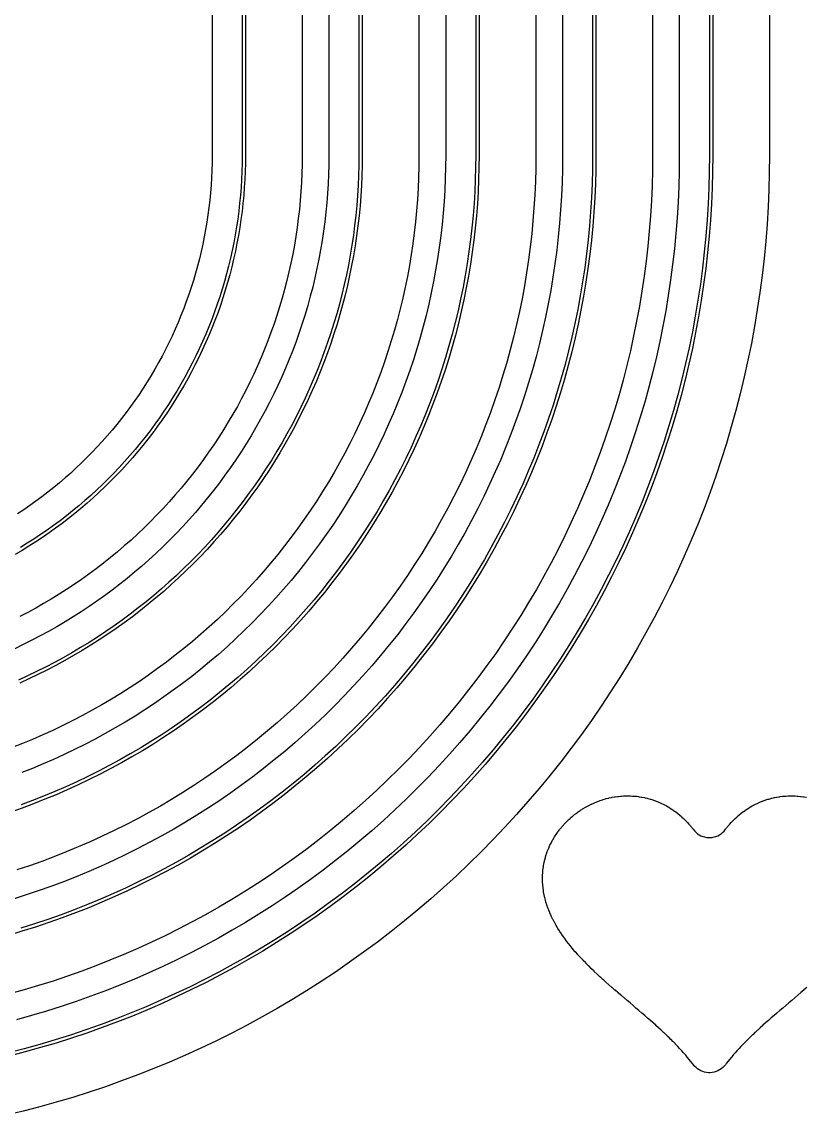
# Model space of a CAD drawing. Header units: metres. Extents: x 9 to 1211, y 9 to 2781.
# Drawn here: x 375 to 610, y 16.6 to 344 of the extents above; entities that cross this region are included whole.
import ezdxf

# ---------------------------------------------------------------- set-up
doc = ezdxf.new("R2010")
doc.units = ezdxf.units.M
for name, color, linetype in [('ACIKLIK', 5, 'Continuous'), ('CAM_SABLON', 4, 'Continuous'), ('DIS_KENAR_V91_Z3', 1, 'Continuous'), ('LAMBA_T4_Z4', 3, 'Continuous')]:
    doc.layers.add(name, color=color, linetype=linetype)

msp = doc.modelspace()

# ---------------------------------------------------------------- linework, layer by layer
at = {"layer": 'ACIKLIK'}
for points in [[(537, 1093.88), (537, 304.12), (536.96, 299.93), (536.86, 295.87), (536.68, 291.81), (536.43, 287.75), (536.11, 283.69), (535.72, 279.64), (535.26, 275.6), (534.73, 271.57), (534.13, 267.55), (533.46, 263.54), (532.72, 259.54), (531.91, 255.56), (531.03, 251.59), (530.08, 247.63), (529.06, 243.7), (527.97, 239.78), (526.82, 235.88), (525.6, 232), (524.3, 228.14), (522.95, 224.31), (521.52, 220.5), (520.03, 216.72), (518.48, 212.96), (516.86, 209.23), (515.17, 205.53), (513.42, 201.86), (511.6, 198.22), (509.73, 194.61), (507.79, 191.04), (505.78, 187.5), (503.72, 184), (501.59, 180.53), (499.41, 177.1), (497.16, 173.71), (494.86, 170.36), (492.5, 167.05), (490.08, 163.78), (487.61, 160.55), (485.07, 157.37), (482.49, 154.23), (479.85, 151.14), (477.15, 148.09), (474.4, 145.1), (471.61, 142.15), (468.76, 139.24), (465.85, 136.39), (462.9, 133.6), (459.91, 130.85), (456.86, 128.15), (453.77, 125.51), (450.63, 122.93), (447.45, 120.39), (444.22, 117.92), (440.95, 115.5), (437.64, 113.14), (434.29, 110.84), (430.9, 108.59), (427.47, 106.41), (424, 104.28), (420.5, 102.22), (416.96, 100.21), (413.39, 98.27), (409.78, 96.4), (406.14, 94.58), (402.47, 92.83), (398.77, 91.14), (395.04, 89.52), (391.28, 87.97), (387.5, 86.48), (383.69, 85.05), (379.86, 83.7), (376, 82.4), (372.12, 81.18)], [(467, 1093.88), (467, 304.12), (466.97, 301.16), (466.9, 298.31), (466.78, 295.47), (466.6, 292.63), (466.38, 289.79), (466.11, 286.96), (465.78, 284.14), (465.41, 281.31), (464.99, 278.5), (464.52, 275.7), (464, 272.9), (463.44, 270.11), (462.82, 267.33), (462.16, 264.57), (461.44, 261.81), (460.68, 259.07), (459.88, 256.34), (459.02, 253.63), (458.12, 250.93), (457.17, 248.25), (456.17, 245.59), (455.13, 242.94), (454.04, 240.31), (452.91, 237.7), (451.73, 235.11), (450.5, 232.55), (449.23, 230), (447.92, 227.48), (446.56, 224.98), (445.16, 222.5), (443.72, 220.05), (442.23, 217.62), (440.7, 215.22), (439.13, 212.85), (437.52, 210.51), (435.87, 208.19), (434.18, 205.9), (432.44, 203.65), (430.67, 201.42), (428.86, 199.23), (427.02, 197.06), (425.13, 194.93), (423.21, 192.83), (421.25, 190.77), (419.26, 188.74), (417.23, 186.75), (415.17, 184.79), (413.07, 182.87), (410.94, 180.98), (408.77, 179.14), (406.58, 177.33), (404.35, 175.56), (402.1, 173.82), (399.81, 172.13), (397.49, 170.48), (395.15, 168.87), (392.78, 167.3), (390.38, 165.77), (387.95, 164.28), (385.5, 162.84), (383.02, 161.44), (380.52, 160.08), (378, 158.77), (375.45, 157.5), (372.89, 156.27)], [(572, 1093.88), (572, 304.12), (571.96, 299.32), (571.84, 294.65), (571.63, 289.97), (571.35, 285.31), (570.98, 280.64), (570.53, 275.99), (570, 271.34), (569.39, 266.7), (568.7, 262.08), (567.93, 257.46), (567.08, 252.86), (566.14, 248.28), (565.13, 243.71), (564.04, 239.17), (562.87, 234.64), (561.62, 230.13), (560.29, 225.64), (558.88, 221.18), (557.4, 216.75), (555.84, 212.34), (554.2, 207.96), (552.48, 203.61), (550.69, 199.28), (548.83, 194.99), (546.89, 190.74), (544.88, 186.52), (542.79, 182.33), (540.63, 178.18), (538.4, 174.07), (536.09, 170), (533.72, 165.97), (531.28, 161.98), (528.76, 158.04), (526.18, 154.14), (523.53, 150.28), (520.82, 146.47), (518.03, 142.71), (515.19, 139), (512.27, 135.34), (509.3, 131.73), (506.26, 128.18), (503.16, 124.67), (500, 121.23), (496.78, 117.83), (493.5, 114.5), (490.17, 111.22), (486.77, 108), (483.33, 104.84), (479.82, 101.74), (476.27, 98.7), (472.66, 95.73), (469, 92.81), (465.29, 89.97), (461.53, 87.18), (457.72, 84.47), (453.86, 81.82), (449.96, 79.24), (446.02, 76.72), (442.03, 74.28), (438, 71.91), (433.93, 69.6), (429.82, 67.37), (425.67, 65.21), (421.48, 63.12), (417.26, 61.11), (413.01, 59.17), (408.72, 57.31), (404.39, 55.52), (400.04, 53.8), (395.66, 52.16), (391.25, 50.6), (386.82, 49.12), (382.36, 47.71), (377.87, 46.38), (373.36, 45.13)], [(432, 1093.88), (432, 304.12), (431.98, 301.77), (431.92, 299.53), (431.82, 297.3), (431.69, 295.07), (431.51, 292.84), (431.3, 290.62), (431.04, 288.4), (430.75, 286.19), (430.42, 283.98), (430.05, 281.77), (429.65, 279.58), (429.2, 277.39), (428.72, 275.21), (428.2, 273.03), (427.64, 270.87), (427.04, 268.72), (426.41, 266.58), (425.73, 264.45), (425.03, 262.33), (424.28, 260.22), (423.5, 258.13), (422.68, 256.05), (421.82, 253.99), (420.93, 251.94), (420.01, 249.91), (419.04, 247.89), (418.05, 245.89), (417.02, 243.91), (415.95, 241.94), (414.85, 240), (413.72, 238.08), (412.55, 236.17), (411.35, 234.29), (410.12, 232.42), (408.85, 230.58), (407.55, 228.76), (406.22, 226.97), (404.86, 225.2), (403.47, 223.45), (402.05, 221.72), (400.6, 220.03), (399.12, 218.35), (397.61, 216.7), (396.07, 215.08), (394.51, 213.49), (392.92, 211.93), (391.3, 210.39), (389.65, 208.88), (387.97, 207.4), (386.28, 205.95), (384.55, 204.53), (382.8, 203.14), (381.03, 201.78), (379.24, 200.45), (377.42, 199.15), (375.58, 197.88), (373.71, 196.65)], [(502, 1093.88), (502, 304.12), (501.97, 300.54), (501.88, 297.09), (501.73, 293.64), (501.52, 290.19), (501.25, 286.74), (500.91, 283.3), (500.52, 279.87), (500.07, 276.44), (499.56, 273.03), (498.99, 269.62), (498.36, 266.22), (497.67, 262.83), (496.92, 259.46), (496.12, 256.1), (495.25, 252.75), (494.33, 249.42), (493.35, 246.11), (492.31, 242.81), (491.21, 239.54), (490.06, 236.28), (488.85, 233.04), (487.58, 229.83), (486.26, 226.64), (484.88, 223.47), (483.45, 220.32), (481.96, 217.2), (480.42, 214.11), (478.82, 211.05), (477.17, 208.01), (475.47, 205), (473.72, 202.02), (471.91, 199.08), (470.06, 196.16), (468.15, 193.28), (466.19, 190.43), (464.18, 187.62), (462.13, 184.84), (460.03, 182.1), (457.87, 179.4), (455.68, 176.73), (453.43, 174.1), (451.14, 171.51), (448.81, 168.97), (446.43, 166.46), (444.01, 163.99), (441.54, 161.57), (439.03, 159.19), (436.49, 156.86), (433.9, 154.57), (431.27, 152.32), (428.6, 150.13), (425.9, 147.97), (423.16, 145.87), (420.38, 143.82), (417.57, 141.81), (414.72, 139.85), (411.84, 137.94), (408.92, 136.09), (405.98, 134.28), (403, 132.53), (399.99, 130.83), (396.95, 129.18), (393.89, 127.58), (390.8, 126.04), (387.68, 124.55), (384.53, 123.12), (381.36, 121.74), (378.17, 120.42), (374.96, 119.15)]]:
    msp.add_lwpolyline(points, dxfattribs=at)
at = {"layer": 'CAM_SABLON'}
for points in [[(581, 1093.92), (581, 304.08), (580.96, 299.17), (580.83, 294.33), (580.62, 289.5), (580.32, 284.68), (579.95, 279.86), (579.48, 275.05), (578.93, 270.24), (578.3, 265.45), (577.59, 260.67), (576.79, 255.9), (575.91, 251.15), (574.95, 246.41), (573.9, 241.69), (572.77, 236.99), (571.56, 232.31), (570.27, 227.65), (568.9, 223.01), (567.44, 218.4), (565.91, 213.82), (564.29, 209.26), (562.6, 204.73), (560.83, 200.23), (558.98, 195.77), (557.05, 191.33), (555.05, 186.94), (552.97, 182.57), (550.81, 178.24), (548.58, 173.96), (546.27, 169.71), (543.89, 165.5), (541.43, 161.33), (538.91, 157.21), (536.31, 153.14), (533.64, 149.1), (530.9, 145.12), (528.1, 141.18), (525.22, 137.3), (522.28, 133.46), (519.27, 129.68), (516.19, 125.95), (513.05, 122.27), (509.85, 118.65), (506.58, 115.09), (503.26, 111.58), (499.87, 108.13), (496.42, 104.74), (492.91, 101.42), (489.35, 98.15), (485.73, 94.95), (482.05, 91.81), (478.32, 88.73), (474.54, 85.72), (470.7, 82.78), (466.82, 79.9), (462.88, 77.1), (458.9, 74.36), (454.86, 71.69), (450.79, 69.09), (446.67, 66.57), (442.5, 64.11), (438.29, 61.73), (434.04, 59.42), (429.76, 57.19), (425.43, 55.03), (421.06, 52.95), (416.67, 50.95), (412.23, 49.02), (407.77, 47.17), (403.27, 45.4), (398.74, 43.71), (394.18, 42.09), (389.6, 40.56), (384.99, 39.1), (380.35, 37.73), (375.69, 36.44), (371.01, 35.23)], [(476, 1093.92), (476, 304.08), (475.97, 301), (475.89, 298), (475.76, 295), (475.58, 292), (475.34, 289.01), (475.06, 286.02), (474.72, 283.04), (474.33, 280.06), (473.88, 277.09), (473.39, 274.13), (472.84, 271.18), (472.24, 268.24), (471.59, 265.31), (470.89, 262.39), (470.14, 259.48), (469.34, 256.59), (468.48, 253.71), (467.58, 250.85), (466.63, 248), (465.63, 245.17), (464.58, 242.36), (463.47, 239.57), (462.33, 236.79), (461.13, 234.04), (459.88, 231.31), (458.59, 228.6), (457.25, 225.91), (455.87, 223.25), (454.43, 220.61), (452.96, 218), (451.43, 215.41), (449.86, 212.85), (448.25, 210.32), (446.59, 207.82), (444.89, 205.35), (443.15, 202.9), (441.36, 200.49), (439.54, 198.11), (437.67, 195.76), (435.76, 193.44), (433.81, 191.16), (431.82, 188.91), (429.79, 186.7), (427.73, 184.52), (425.62, 182.38), (423.48, 180.27), (421.3, 178.21), (419.09, 176.18), (416.84, 174.19), (414.56, 172.24), (412.24, 170.33), (409.89, 168.46), (407.51, 166.64), (405.1, 164.85), (402.65, 163.11), (400.18, 161.41), (397.68, 159.75), (395.15, 158.14), (392.59, 156.57), (390, 155.04), (387.39, 153.57), (384.75, 152.13), (382.09, 150.75), (379.4, 149.41), (376.69, 148.12), (373.96, 146.87)], [(441, 1093.92), (441, 304.08), (440.98, 301.61), (440.92, 299.22), (440.81, 296.83), (440.67, 294.44), (440.48, 292.06), (440.25, 289.68), (439.98, 287.3), (439.67, 284.93), (439.31, 282.57), (438.92, 280.21), (438.48, 277.86), (438.01, 275.52), (437.49, 273.18), (436.93, 270.86), (436.33, 268.54), (435.69, 266.24), (435.01, 263.95), (434.29, 261.66), (433.54, 259.4), (432.74, 257.14), (431.9, 254.9), (431.02, 252.68), (430.11, 250.47), (429.16, 248.28), (428.16, 246.1), (427.13, 243.94), (426.07, 241.8), (424.96, 239.68), (423.82, 237.58), (422.64, 235.5), (421.43, 233.44), (420.18, 231.4), (418.9, 229.38), (417.58, 227.39), (416.22, 225.42), (414.83, 223.47), (413.41, 221.55), (411.96, 219.65), (410.47, 217.78), (408.95, 215.94), (407.39, 214.12), (405.81, 212.33), (404.19, 210.57), (402.55, 208.83), (400.87, 207.13), (399.17, 205.45), (397.43, 203.81), (395.67, 202.19), (393.88, 200.61), (392.06, 199.05), (390.22, 197.53), (388.35, 196.04), (386.45, 194.59), (384.53, 193.17), (382.58, 191.78), (380.61, 190.42), (378.62, 189.1), (376.6, 187.82), (374.56, 186.57)], [(546, 1093.92), (546, 304.08), (545.96, 299.78), (545.85, 295.55), (545.67, 291.33), (545.41, 287.12), (545.08, 282.91), (544.67, 278.7), (544.2, 274.51), (543.64, 270.32), (543.02, 266.14), (542.32, 261.98), (541.55, 257.82), (540.71, 253.69), (539.8, 249.56), (538.81, 245.46), (537.75, 241.37), (536.62, 237.3), (535.43, 233.25), (534.16, 229.22), (532.81, 225.21), (531.4, 221.23), (529.93, 217.28), (528.38, 213.35), (526.76, 209.44), (525.08, 205.57), (523.33, 201.73), (521.51, 197.91), (519.62, 194.13), (517.67, 190.39), (515.66, 186.68), (513.58, 183), (511.43, 179.36), (509.23, 175.76), (506.96, 172.2), (504.63, 168.68), (502.23, 165.19), (499.78, 161.76), (497.27, 158.36), (494.7, 155.01), (492.07, 151.7), (489.38, 148.45), (486.64, 145.23), (483.84, 142.07), (480.99, 138.96), (478.08, 135.89), (475.12, 132.88), (472.11, 129.92), (469.04, 127.01), (465.93, 124.16), (462.77, 121.36), (459.55, 118.62), (456.3, 115.93), (452.99, 113.3), (449.64, 110.73), (446.24, 108.22), (442.81, 105.77), (439.32, 103.37), (435.8, 101.04), (432.24, 98.77), (428.64, 96.57), (425, 94.42), (421.32, 92.34), (417.61, 90.33), (413.87, 88.38), (410.09, 86.49), (406.27, 84.67), (402.43, 82.92), (398.56, 81.24), (394.65, 79.62), (390.72, 78.07), (386.77, 76.6), (382.79, 75.19), (378.78, 73.84), (374.75, 72.57)], [(511, 1093.92), (511, 304.08), (510.97, 300.39), (510.87, 296.78), (510.72, 293.17), (510.5, 289.56), (510.21, 285.96), (509.87, 282.36), (509.46, 278.77), (508.98, 275.19), (508.45, 271.62), (507.85, 268.05), (507.2, 264.5), (506.48, 260.96), (505.69, 257.44), (504.85, 253.92), (503.95, 250.42), (502.98, 246.94), (501.95, 243.48), (500.87, 240.03), (499.72, 236.61), (498.52, 233.2), (497.25, 229.82), (495.93, 226.46), (494.54, 223.12), (493.1, 219.81), (491.61, 216.52), (490.05, 213.26), (488.44, 210.02), (486.77, 206.82), (485.05, 203.64), (483.27, 200.5), (481.43, 197.39), (479.55, 194.31), (477.6, 191.26), (475.61, 188.25), (473.56, 185.27), (471.47, 182.33), (469.32, 179.42), (467.12, 176.56), (464.87, 173.73), (462.57, 170.94), (460.22, 168.2), (457.83, 165.49), (455.39, 162.83), (452.9, 160.21), (450.37, 157.63), (447.79, 155.1), (445.17, 152.61), (442.51, 150.17), (439.8, 147.78), (437.06, 145.43), (434.27, 143.13), (431.44, 140.88), (428.58, 138.68), (425.67, 136.53), (422.73, 134.44), (419.75, 132.39), (416.74, 130.4), (413.69, 128.45), (410.61, 126.57), (407.5, 124.73), (404.36, 122.95), (401.18, 121.23), (397.98, 119.56), (394.74, 117.95), (391.48, 116.39), (388.19, 114.9), (384.88, 113.46), (381.54, 112.07), (378.18, 110.75), (374.8, 109.48)]]:
    msp.add_lwpolyline(points, dxfattribs=at)
at = {"layer": 'DIS_KENAR_V91_Z3'}
for points in [[(599, 1094), (599, 304), (598.96, 298.85), (598.82, 293.7), (598.6, 288.56), (598.28, 283.42), (597.88, 278.29), (597.38, 273.16), (596.8, 268.05), (596.13, 262.94), (595.37, 257.85), (594.52, 252.77), (593.58, 247.71), (592.55, 242.67), (591.44, 237.64), (590.24, 232.63), (588.95, 227.65), (587.57, 222.69), (586.11, 217.75), (584.56, 212.84), (582.93, 207.96), (581.21, 203.1), (579.41, 198.28), (577.52, 193.49), (575.55, 188.73), (573.5, 184.01), (571.36, 179.33), (569.14, 174.68), (566.85, 170.07), (564.47, 165.51), (562.01, 160.98), (559.48, 156.5), (556.86, 152.06), (554.17, 147.67), (551.41, 143.33), (548.57, 139.04), (545.65, 134.79), (542.66, 130.6), (539.6, 126.46), (536.46, 122.38), (533.26, 118.35), (529.98, 114.38), (526.64, 110.46), (523.23, 106.61), (519.75, 102.81), (516.21, 99.08), (512.6, 95.4), (508.92, 91.79), (505.19, 88.25), (501.39, 84.77), (497.54, 81.36), (493.62, 78.02), (489.65, 74.74), (485.62, 71.54), (481.54, 68.4), (477.4, 65.34), (473.21, 62.35), (468.96, 59.43), (464.67, 56.59), (460.33, 53.83), (455.94, 51.14), (451.5, 48.52), (447.02, 45.99), (442.49, 43.53), (437.93, 41.15), (433.32, 38.86), (428.67, 36.64), (423.99, 34.5), (419.27, 32.45), (414.51, 30.48), (409.72, 28.59), (404.9, 26.79), (400.04, 25.07), (395.16, 23.44), (390.25, 21.89), (385.31, 20.43), (380.35, 19.05), (375.37, 17.76), (370.36, 16.56)], [(564, 1094), (564, 304), (563.96, 299.46), (563.84, 294.93), (563.64, 290.39), (563.37, 285.86), (563.01, 281.34), (562.58, 276.82), (562.06, 272.31), (561.47, 267.81), (560.8, 263.33), (560.05, 258.85), (559.22, 254.39), (558.32, 249.94), (557.34, 245.51), (556.28, 241.1), (555.14, 236.71), (553.93, 232.33), (552.64, 227.98), (551.27, 223.66), (549.83, 219.35), (548.32, 215.07), (546.73, 210.82), (545.07, 206.6), (543.33, 202.41), (541.52, 198.25), (539.64, 194.12), (537.69, 190.02), (535.66, 185.96), (533.57, 181.94), (531.4, 177.95), (529.17, 174), (526.86, 170.09), (524.49, 166.22), (522.05, 162.39), (519.55, 158.61), (516.98, 154.87), (514.34, 151.18), (511.65, 147.53), (508.88, 143.93), (506.06, 140.38), (503.17, 136.88), (500.22, 133.42), (497.22, 130.03), (494.15, 126.68), (491.03, 123.39), (487.85, 120.15), (484.61, 116.97), (481.32, 113.85), (477.97, 110.78), (474.58, 107.78), (471.12, 104.83), (467.62, 101.94), (464.07, 99.12), (460.47, 96.35), (456.82, 93.66), (453.13, 91.02), (449.39, 88.45), (445.61, 85.95), (441.78, 83.51), (437.91, 81.14), (434, 78.83), (430.05, 76.6), (426.06, 74.43), (422.04, 72.34), (417.98, 70.31), (413.88, 68.36), (409.75, 66.48), (405.59, 64.67), (401.4, 62.93), (397.18, 61.27), (392.93, 59.68), (388.65, 58.17), (384.34, 56.73), (380.02, 55.36), (375.67, 54.07), (371.29, 52.86)], [(494, 1094), (494, 304), (493.97, 300.68), (493.88, 297.37), (493.74, 294.06), (493.54, 290.75), (493.28, 287.44), (492.96, 284.14), (492.58, 280.84), (492.15, 277.56), (491.66, 274.28), (491.11, 271.01), (490.51, 267.75), (489.85, 264.5), (489.13, 261.26), (488.36, 258.03), (487.53, 254.82), (486.64, 251.63), (485.7, 248.45), (484.7, 245.29), (483.65, 242.14), (482.54, 239.02), (481.38, 235.91), (480.16, 232.82), (478.9, 229.76), (477.57, 226.72), (476.2, 223.7), (474.77, 220.71), (473.29, 217.74), (471.76, 214.8), (470.18, 211.89), (468.54, 209), (466.86, 206.14), (465.13, 203.32), (463.35, 200.52), (461.52, 197.75), (459.64, 195.02), (457.71, 192.32), (455.74, 189.66), (453.72, 187.02), (451.66, 184.43), (449.55, 181.87), (447.39, 179.35), (445.2, 176.87), (442.96, 174.42), (440.67, 172.01), (438.35, 169.65), (435.99, 167.33), (433.58, 165.04), (431.13, 162.8), (428.65, 160.61), (426.13, 158.45), (423.57, 156.34), (420.98, 154.28), (418.34, 152.26), (415.68, 150.29), (412.98, 148.36), (410.25, 146.48), (407.48, 144.65), (404.68, 142.87), (401.86, 141.14), (399, 139.46), (396.11, 137.82), (393.2, 136.24), (390.26, 134.71), (387.29, 133.23), (384.3, 131.8), (381.28, 130.43), (378.24, 129.1), (375.18, 127.84), (372.09, 126.62)], [(529, 1094), (529, 304), (528.97, 300.07), (528.86, 296.15), (528.69, 292.22), (528.45, 288.3), (528.14, 284.39), (527.77, 280.48), (527.32, 276.58), (526.81, 272.69), (526.23, 268.8), (525.58, 264.93), (524.87, 261.07), (524.08, 257.22), (523.23, 253.39), (522.32, 249.57), (521.33, 245.77), (520.28, 241.98), (519.17, 238.22), (517.99, 234.47), (516.74, 230.75), (515.43, 227.05), (514.06, 223.37), (512.62, 219.71), (511.11, 216.09), (509.55, 212.48), (507.92, 208.91), (506.23, 205.37), (504.48, 201.85), (502.66, 198.37), (500.79, 194.92), (498.86, 191.5), (496.86, 188.12), (494.81, 184.77), (492.7, 181.46), (490.53, 178.18), (488.31, 174.95), (486.03, 171.75), (483.69, 168.59), (481.3, 165.48), (478.86, 162.4), (476.36, 159.37), (473.81, 156.39), (471.21, 153.45), (468.55, 150.55), (465.85, 147.7), (463.1, 144.9), (460.3, 142.15), (457.45, 139.45), (454.55, 136.79), (451.61, 134.19), (448.63, 131.64), (445.6, 129.14), (442.52, 126.7), (439.41, 124.31), (436.25, 121.97), (433.05, 119.69), (429.82, 117.47), (426.54, 115.3), (423.23, 113.19), (419.88, 111.14), (416.5, 109.14), (413.08, 107.21), (409.63, 105.34), (406.15, 103.52), (402.63, 101.77), (399.09, 100.08), (395.52, 98.45), (391.91, 96.89), (388.29, 95.38), (384.63, 93.94), (380.95, 92.57), (377.25, 91.26), (373.53, 90.01)], [(459, 1094), (459, 304), (458.98, 301.29), (458.91, 298.59), (458.79, 295.89), (458.62, 293.19), (458.41, 290.49), (458.15, 287.8), (457.84, 285.11), (457.49, 282.43), (457.09, 279.75), (456.65, 277.08), (456.15, 274.42), (455.61, 271.77), (455.03, 269.13), (454.4, 266.5), (453.72, 263.88), (453, 261.28), (452.23, 258.68), (451.41, 256.1), (450.56, 253.54), (449.65, 250.99), (448.7, 248.45), (447.71, 245.94), (446.68, 243.44), (445.6, 240.96), (444.48, 238.49), (443.31, 236.05), (442.11, 233.63), (440.86, 231.23), (439.57, 228.85), (438.23, 226.5), (436.86, 224.17), (435.45, 221.86), (433.99, 219.58), (432.5, 217.33), (430.97, 215.1), (429.4, 212.89), (427.79, 210.72), (426.14, 208.57), (424.46, 206.46), (422.74, 204.37), (420.98, 202.31), (419.19, 200.28), (417.36, 198.29), (415.5, 196.33), (413.6, 194.4), (411.67, 192.5), (409.71, 190.64), (407.72, 188.81), (405.69, 187.02), (403.63, 185.26), (401.54, 183.54), (399.43, 181.86), (397.28, 180.21), (395.11, 178.6), (392.9, 177.03), (390.67, 175.5), (388.42, 174.01), (386.14, 172.55), (383.83, 171.14), (381.5, 169.77), (379.15, 168.43), (376.77, 167.14), (374.37, 165.89)], [(610.19, 54.82), (609.31, 54.04), (609.29, 54.03), (608.4, 53.26), (608.38, 53.25), (607.49, 52.47), (607.48, 52.47), (606.58, 51.7), (606.57, 51.69), (605.67, 50.92), (604.77, 50.16), (603.88, 49.4), (602.99, 48.64), (602.11, 47.89), (601.24, 47.14), (600.38, 46.4), (599.54, 45.66), (598.7, 44.93), (597.87, 44.2), (597.83, 44.16), (597.06, 43.47), (597.02, 43.44), (596.26, 42.75), (596.22, 42.71), (595.48, 42.04), (595.44, 41.99), (594.72, 41.33), (594.67, 41.28), (593.98, 40.62), (593.92, 40.57), (593.25, 39.93), (593.19, 39.87), (592.54, 39.23), (592.48, 39.17), (591.85, 38.55), (591.79, 38.48), (591.19, 37.87), (591.12, 37.8), (590.54, 37.2), (590.47, 37.12), (589.92, 36.53), (589.84, 36.46), (589.31, 35.88), (589.24, 35.8), (588.73, 35.23), (588.65, 35.14), (588.17, 34.59), (588.09, 34.5), (587.64, 33.96), (587.56, 33.87), (587.12, 33.34), (587.04, 33.24), (586.63, 32.74), (586.55, 32.63), (586.17, 32.14), (586.08, 32.03), (585.79, 31.64), (585.41, 31.19), (585, 30.78), (584.55, 30.42), (584.06, 30.09), (583.54, 29.82), (583, 29.6), (582.44, 29.43), (581.87, 29.32), (581.29, 29.26), (580.71, 29.26), (580.13, 29.32), (579.56, 29.43), (579, 29.6), (578.46, 29.82), (577.94, 30.09), (577.45, 30.42), (577, 30.78), (576.59, 31.19), (576.21, 31.64), (575.92, 32.03), (575.83, 32.14), (575.45, 32.63), (575.37, 32.74), (574.96, 33.24), (574.88, 33.34), (574.44, 33.87), (574.36, 33.96), (573.91, 34.5), (573.83, 34.59), (573.35, 35.14), (573.27, 35.23), (572.76, 35.8), (572.69, 35.88), (572.16, 36.46), (572.08, 36.53), (571.53, 37.12), (571.46, 37.2), (570.88, 37.8), (570.81, 37.87), (570.21, 38.48), (570.15, 38.55), (569.52, 39.17), (569.46, 39.23), (568.81, 39.87), (568.75, 39.93), (568.08, 40.57), (568.02, 40.62), (567.33, 41.28), (567.28, 41.33), (566.56, 41.99), (566.52, 42.04), (565.78, 42.71), (565.74, 42.75), (564.98, 43.44), (564.94, 43.47), (564.17, 44.16), (564.13, 44.2), (563.34, 44.89), (562.5, 45.63), (561.65, 46.38), (560.78, 47.12), (559.91, 47.87), (559.02, 48.63), (558.13, 49.39), (557.23, 50.16), (556.34, 50.92), (555.44, 51.69), (555.43, 51.69), (554.53, 52.46), (554.52, 52.47), (553.63, 53.23), (553.62, 53.25), (552.73, 54.01), (552.71, 54.03), (551.83, 54.8), (551.81, 54.82), (550.93, 55.59), (550.9, 55.61), (550.03, 56.38), (550.01, 56.41), (549.15, 57.18), (549.11, 57.21), (548.26, 57.98), (548.23, 58.02), (547.39, 58.79), (547.35, 58.83), (546.53, 59.6), (546.49, 59.64), (545.68, 60.42), (545.63, 60.47), (544.84, 61.25), (544.79, 61.3), (544.01, 62.08), (543.96, 62.13), (543.2, 62.91), (543.15, 62.97), (542.41, 63.75), (542.35, 63.81), (541.63, 64.59), (541.57, 64.66), (540.88, 65.44), (540.81, 65.52), (540.14, 66.3), (540.07, 66.38), (539.42, 67.16), (539.35, 67.25), (538.7, 68.07), (538.7, 68.07), (538.62, 68.17), (538.03, 68.95), (537.95, 69.05), (537.38, 69.83), (537.3, 69.94), (536.76, 70.71), (536.68, 70.83), (536.17, 71.61), (536.09, 71.73), (535.61, 72.5), (535.53, 72.64), (535.07, 73.4), (534.99, 73.55), (534.57, 74.31), (534.49, 74.46), (534.09, 75.22), (534.01, 75.38), (533.65, 76.14), (533.57, 76.31), (533.24, 77.06), (533.16, 77.23), (532.86, 77.98), (532.79, 78.16), (532.52, 78.91), (532.45, 79.1), (532.21, 79.84), (532.14, 80.04), (531.93, 80.77), (531.87, 80.98), (531.69, 81.7), (531.64, 81.92), (531.48, 82.64), (531.44, 82.86), (531.32, 83.57), (531.28, 83.8), (531.18, 84.51), (531.16, 84.74), (531.09, 85.45), (531.07, 85.68), (531.03, 86.38), (531.02, 86.62), (531, 87.31), (531, 87.55), (531.02, 88.24), (531.03, 88.48), (531.07, 89.17), (531.09, 89.41), (531.15, 90.09), (531.18, 90.33), (531.28, 91.01), (531.32, 91.25), (531.44, 91.92), (531.49, 92.16), (531.64, 92.83), (531.69, 93.06), (531.87, 93.72), (531.94, 93.95), (532.14, 94.61), (532.21, 94.83), (532.44, 95.48), (532.52, 95.7), (532.78, 96.35), (532.87, 96.56), (533.15, 97.2), (533.25, 97.41), (533.56, 98.04), (533.66, 98.24), (534, 98.87), (534.11, 99.06), (534.47, 99.67), (534.59, 99.87), (534.97, 100.47), (535.09, 100.65), (535.5, 101.24), (535.63, 101.42), (536.06, 102), (536.2, 102.17), (536.65, 102.73), (536.79, 102.9), (537.27, 103.45), (537.42, 103.61), (537.91, 104.14), (538.06, 104.29), (538.58, 104.81), (538.74, 104.96), (539.28, 105.45), (539.44, 105.6), (539.99, 106.08), (540.16, 106.21), (540.73, 106.67), (540.9, 106.8), (541.49, 107.24), (541.66, 107.36), (542.26, 107.78), (542.44, 107.9), (543.06, 108.29), (543.24, 108.4), (543.87, 108.77), (544.05, 108.88), (544.7, 109.23), (544.88, 109.33), (545.54, 109.65), (545.73, 109.74), (546.39, 110.04), (546.59, 110.13), (547.25, 110.4), (547.45, 110.48), (548.13, 110.73), (548.33, 110.8), (549.01, 111.03), (549.22, 111.09), (549.9, 111.29), (550.11, 111.35), (550.8, 111.52), (551.01, 111.57), (551.7, 111.72), (551.91, 111.76), (552.6, 111.88), (552.82, 111.91), (553.51, 112.01), (553.73, 112.03), (554.41, 112.1), (554.64, 112.12), (555.32, 112.16), (555.54, 112.17), (556.22, 112.19), (556.45, 112.19), (557.12, 112.18), (557.34, 112.18), (558.02, 112.14), (558.24, 112.13), (558.9, 112.07), (559.13, 112.05), (559.79, 111.97), (560.01, 111.94), (560.66, 111.83), (560.88, 111.79), (561.52, 111.66), (561.74, 111.61), (562.38, 111.46), (562.59, 111.41), (563.22, 111.23), (563.43, 111.17), (564.04, 110.97), (564.25, 110.9), (564.86, 110.69), (565.06, 110.61), (565.66, 110.37), (565.86, 110.29), (566.44, 110.03), (566.63, 109.94), (567.21, 109.66), (567.4, 109.57), (567.96, 109.27), (568.14, 109.17), (568.69, 108.86), (568.87, 108.75), (569.4, 108.42), (569.57, 108.31), (570.09, 107.96), (570.26, 107.85), (570.77, 107.49), (570.92, 107.37), (571.42, 106.99), (571.57, 106.87), (572.05, 106.48), (572.19, 106.36), (572.66, 105.96), (572.79, 105.83), (573.24, 105.42), (573.37, 105.29), (573.8, 104.87), (573.93, 104.74), (574.34, 104.31), (574.46, 104.18), (574.86, 103.74), (574.97, 103.61), (575.36, 103.16), (575.46, 103.03), (575.83, 102.58), (575.93, 102.45), (576.14, 102.18), (576.6, 101.62), (577.02, 101.21), (577.47, 100.85), (577.96, 100.53), (578.47, 100.26), (579.01, 100.04), (579.56, 99.88), (580.13, 99.76), (580.71, 99.71), (581.29, 99.71), (581.87, 99.76), (582.44, 99.88), (582.99, 100.04), (583.53, 100.26), (584.04, 100.53), (584.53, 100.85), (584.98, 101.21), (585.4, 101.62), (585.86, 102.18), (586.07, 102.45), (586.17, 102.58), (586.54, 103.03), (586.64, 103.16), (587.03, 103.61), (587.14, 103.74), (587.54, 104.18), (587.66, 104.31), (588.07, 104.74), (588.2, 104.87), (588.63, 105.29), (588.76, 105.42), (589.21, 105.83), (589.34, 105.96), (589.81, 106.36), (589.95, 106.48), (590.43, 106.87), (590.58, 106.99), (591.08, 107.37), (591.23, 107.49), (591.74, 107.85), (591.91, 107.96), (592.43, 108.31), (592.6, 108.42), (593.13, 108.75), (593.31, 108.86), (593.86, 109.17), (594.04, 109.27), (594.6, 109.57), (594.79, 109.66), (595.37, 109.94), (595.56, 110.03), (596.14, 110.29), (596.34, 110.37), (596.94, 110.61), (597.14, 110.69), (597.75, 110.9), (597.96, 110.97), (598.57, 111.17), (598.78, 111.23), (599.41, 111.41), (599.62, 111.46), (600.26, 111.61), (600.48, 111.66), (601.12, 111.79), (601.34, 111.83), (601.99, 111.94), (602.21, 111.97), (602.87, 112.05), (603.1, 112.07), (603.76, 112.13), (603.98, 112.14), (604.66, 112.18), (604.88, 112.18), (605.56, 112.19), (605.78, 112.19), (606.46, 112.17), (606.68, 112.16), (607.36, 112.12), (607.59, 112.1), (608.27, 112.03), (608.49, 112.01), (609.18, 111.91), (609.4, 111.88), (610.09, 111.76)]]:
    msp.add_lwpolyline(points, dxfattribs=at)
at = {"layer": 'LAMBA_T4_Z4'}
for points in [[(547, 1093.93), (547, 304.07), (546.96, 299.76), (546.85, 295.52), (546.67, 291.28), (546.41, 287.05), (546.07, 282.82), (545.67, 278.6), (545.19, 274.39), (544.63, 270.18), (544.01, 265.99), (543.31, 261.8), (542.53, 257.63), (541.69, 253.48), (540.77, 249.34), (539.78, 245.21), (538.72, 241.11), (537.59, 237.02), (536.38, 232.95), (535.11, 228.91), (533.76, 224.89), (532.34, 220.89), (530.86, 216.92), (529.31, 212.97), (527.68, 209.05), (525.99, 205.16), (524.23, 201.3), (522.41, 197.48), (520.51, 193.68), (518.56, 189.92), (516.53, 186.19), (514.44, 182.5), (512.29, 178.85), (510.08, 175.23), (507.8, 171.65), (505.46, 168.12), (503.05, 164.62), (500.59, 161.17), (498.07, 157.76), (495.49, 154.39), (492.85, 151.08), (490.15, 147.8), (487.39, 144.58), (484.58, 141.4), (481.72, 138.27), (478.8, 135.2), (475.83, 132.17), (472.8, 129.2), (469.73, 126.28), (466.6, 123.42), (463.42, 120.61), (460.2, 117.85), (456.92, 115.15), (453.61, 112.51), (450.24, 109.93), (446.83, 107.41), (443.38, 104.95), (439.88, 102.54), (436.35, 100.2), (432.77, 97.92), (429.15, 95.71), (425.5, 93.56), (421.81, 91.47), (418.08, 89.44), (414.32, 87.49), (410.52, 85.59), (406.7, 83.77), (402.84, 82.01), (398.95, 80.32), (395.03, 78.69), (391.08, 77.14), (387.11, 75.66), (383.11, 74.24), (379.09, 72.89), (375.05, 71.62), (370.98, 70.41)], [(582, 1093.93), (582, 304.07), (581.96, 299.15), (581.83, 294.3), (581.62, 289.45), (581.32, 284.61), (580.94, 279.77), (580.48, 274.94), (579.93, 270.12), (579.29, 265.31), (578.58, 260.51), (577.78, 255.73), (576.89, 250.96), (575.92, 246.2), (574.87, 241.46), (573.74, 236.75), (572.53, 232.05), (571.23, 227.37), (569.85, 222.72), (568.39, 218.09), (566.85, 213.49), (565.23, 208.92), (563.53, 204.37), (561.76, 199.86), (559.9, 195.38), (557.97, 190.93), (555.95, 186.51), (553.86, 182.13), (551.7, 177.79), (549.46, 173.49), (547.14, 169.22), (544.75, 165), (542.29, 160.82), (539.76, 156.68), (537.15, 152.59), (534.47, 148.54), (531.72, 144.55), (528.91, 140.6), (526.02, 136.7), (523.07, 132.85), (520.05, 129.05), (516.96, 125.31), (513.81, 121.62), (510.59, 117.98), (507.32, 114.4), (503.98, 110.89), (500.58, 107.42), (497.11, 104.02), (493.6, 100.68), (490.02, 97.41), (486.38, 94.19), (482.69, 91.04), (478.95, 87.95), (475.15, 84.93), (471.3, 81.98), (467.4, 79.09), (463.45, 76.28), (459.46, 73.53), (455.41, 70.85), (451.32, 68.24), (447.18, 65.71), (443, 63.25), (438.78, 60.86), (434.51, 58.54), (430.21, 56.3), (425.87, 54.14), (421.49, 52.05), (417.07, 50.03), (412.62, 48.1), (408.14, 46.24), (403.63, 44.47), (399.08, 42.77), (394.51, 41.15), (389.91, 39.61), (385.28, 38.15), (380.63, 36.77), (375.95, 35.47), (371.25, 34.26)], [(512, 1093.93), (512, 304.07), (511.97, 300.37), (511.87, 296.74), (511.71, 293.11), (511.49, 289.49), (511.21, 285.87), (510.86, 282.26), (510.45, 278.65), (509.98, 275.05), (509.44, 271.46), (508.84, 267.88), (508.18, 264.31), (507.45, 260.75), (506.67, 257.21), (505.82, 253.68), (504.91, 250.17), (503.94, 246.67), (502.91, 243.19), (501.82, 239.72), (500.67, 236.28), (499.46, 232.86), (498.18, 229.46), (496.85, 226.08), (495.46, 222.73), (494.02, 219.4), (492.51, 216.1), (490.95, 212.82), (489.33, 209.57), (487.65, 206.35), (485.92, 203.16), (484.13, 200), (482.29, 196.87), (480.39, 193.78), (478.44, 190.72), (476.44, 187.69), (474.38, 184.7), (472.28, 181.74), (470.12, 178.82), (467.91, 175.94), (465.65, 173.1), (463.34, 170.3), (460.98, 167.54), (458.57, 164.82), (456.12, 162.14), (453.62, 159.51), (451.08, 156.92), (448.49, 154.38), (445.86, 151.88), (443.18, 149.43), (440.46, 147.02), (437.7, 144.66), (434.9, 142.35), (432.06, 140.09), (429.18, 137.88), (426.26, 135.72), (423.3, 133.62), (420.31, 131.56), (417.28, 129.56), (414.22, 127.61), (411.13, 125.71), (408, 123.87), (404.84, 122.08), (401.65, 120.35), (398.43, 118.67), (395.18, 117.05), (391.9, 115.49), (388.6, 113.98), (385.27, 112.54), (381.92, 111.15), (378.54, 109.82), (375.14, 108.54), (371.72, 107.33)], [(442, 1093.93), (442, 304.07), (441.98, 301.59), (441.92, 299.18), (441.81, 296.78), (441.66, 294.37), (441.47, 291.97), (441.24, 289.58), (440.97, 287.18), (440.66, 284.79), (440.3, 282.41), (439.9, 280.04), (439.46, 277.67), (438.98, 275.31), (438.46, 272.96), (437.9, 270.61), (437.3, 268.28), (436.65, 265.96), (435.97, 263.65), (435.25, 261.36), (434.48, 259.07), (433.68, 256.8), (432.83, 254.55), (431.95, 252.3), (431.03, 250.08), (430.07, 247.87), (429.07, 245.68), (428.03, 243.51), (426.96, 241.35), (425.85, 239.21), (424.7, 237.1), (423.51, 235), (422.29, 232.93), (421.03, 230.87), (419.74, 228.84), (418.41, 226.83), (417.04, 224.85), (415.64, 222.89), (414.21, 220.95), (412.74, 219.04), (411.25, 217.15), (409.71, 215.3), (408.15, 213.46), (406.55, 211.66), (404.93, 209.88), (403.27, 208.14), (401.58, 206.42), (399.86, 204.73), (398.12, 203.07), (396.34, 201.45), (394.54, 199.85), (392.7, 198.29), (390.85, 196.75), (388.96, 195.26), (387.05, 193.79), (385.11, 192.36), (383.15, 190.96), (381.17, 189.59), (379.16, 188.26), (377.13, 186.97), (375.07, 185.71), (373, 184.49)], [(477, 1093.93), (477, 304.07), (476.97, 300.98), (476.89, 297.96), (476.76, 294.95), (476.58, 291.93), (476.34, 288.92), (476.05, 285.92), (475.71, 282.92), (475.32, 279.92), (474.87, 276.94), (474.37, 273.96), (473.82, 270.99), (473.22, 268.03), (472.57, 265.08), (471.86, 262.15), (471.1, 259.22), (470.3, 256.31), (469.44, 253.42), (468.53, 250.54), (467.57, 247.68), (466.57, 244.83), (465.51, 242), (464.4, 239.19), (463.25, 236.4), (462.04, 233.63), (460.79, 230.89), (459.49, 228.16), (458.14, 225.46), (456.75, 222.78), (455.31, 220.13), (453.82, 217.5), (452.29, 214.9), (450.71, 212.32), (449.09, 209.78), (447.42, 207.26), (445.71, 204.77), (443.96, 202.31), (442.16, 199.89), (440.33, 197.49), (438.45, 195.13), (436.53, 192.8), (434.56, 190.5), (432.56, 188.24), (430.52, 186.01), (428.45, 183.82), (426.33, 181.67), (424.18, 179.55), (421.99, 177.48), (419.76, 175.44), (417.5, 173.44), (415.2, 171.47), (412.87, 169.55), (410.51, 167.67), (408.11, 165.84), (405.69, 164.04), (403.23, 162.29), (400.74, 160.58), (398.22, 158.91), (395.68, 157.29), (393.1, 155.71), (390.5, 154.18), (387.87, 152.69), (385.22, 151.25), (382.54, 149.86), (379.84, 148.51), (377.11, 147.21), (374.37, 145.96)]]:
    msp.add_lwpolyline(points, dxfattribs=at)

doc.saveas('drawing.dxf')
